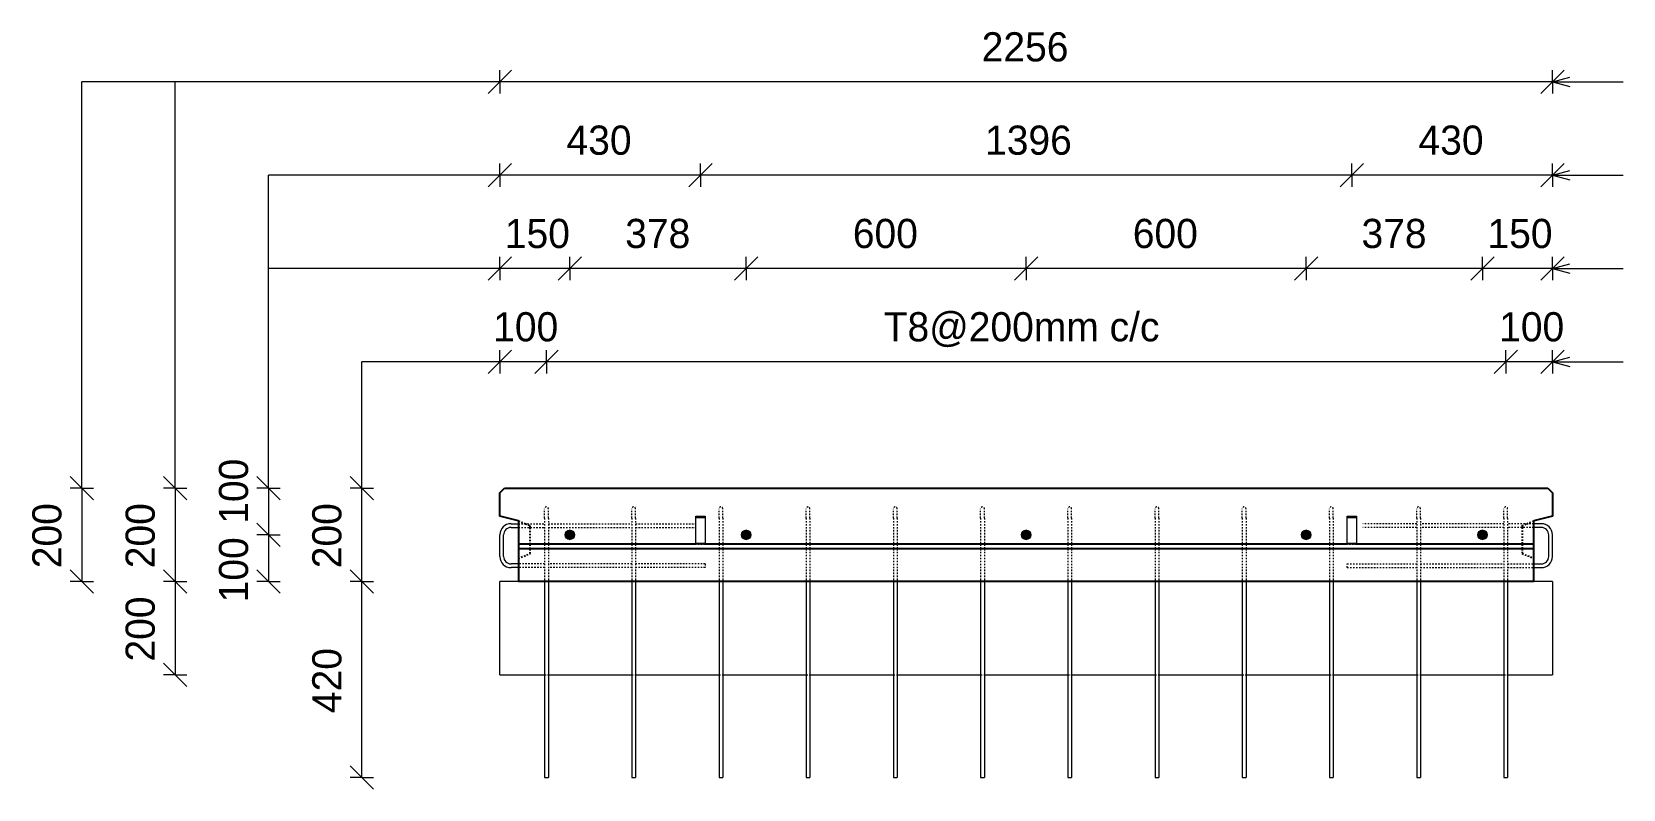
# Model space of a CAD drawing. Header units: millimetres. Extents: x 2687 to 17737, y 971 to 18539.
# Drawn here: x 6836 to 10246, y 12469 to 14092 of the extents above; entities that cross this region are included whole.
import ezdxf

# ---------------------------------------------------------------- set-up
doc = ezdxf.new("R2010")
doc.units = ezdxf.units.MM
doc.linetypes.add('Dash', pattern=[6.36, 3.18, -3.18])
for name, color, linetype, lineweight in [('A-ANNO-DIMS', 211, 'Continuous', 9), ('A-ANNO-DIMS-25', 211, 'Continuous', 9), ('A-DETL-MBND', 5, 'Continuous', 18), ('A-GENM', 13, 'Continuous', 18), ('A-WALL', 113, 'Continuous', 25), ('A-WALL-HDLN', 110, 'Dash', 25), ('G-ANNO-TEXT', 231, 'Continuous', 9), ('S-BEAM', 12, 'Continuous', 18), ('S-BEAM-HDLN', 1, 'Dash', 18), ('S-RBAR', 171, 'Continuous', 18)]:
    doc.layers.add(name, color=color, linetype=linetype, lineweight=lineweight)
doc.styles.add('Nirmala UI Semilight', font='NirmalaS.ttf', dxfattribs={"height": 62.5})
doc.dimstyles.new('Arrow_Filled_-_2_5_NI_UI', dxfattribs={"dimscale": 304.8, "dimtxt": 65.460247, "dimasz": 0.164042, "dimexe": 0.082021, "dimexo": 0.0625, "dimgap": 0.082021, "dimtad": 1, "dimdec": 4, "dimzin": 0, "dimdsep": 46, "dimtxsty": 'Nirmala UI Semilight', "dimblk1": 'OBLIQUE', "dimblk2": 'OBLIQUE', "dimsah": 1, "dimcen": 0.09, "dimazin": 0, "dimtfac": 1, "dimtdec": 4, "dimtix": 1, "dimtmove": 0, "dimatfit": 3, "dimfxl": 0.082021, "dimfxlon": 1, "dimtvp": 1, "dimtolj": 1, "dimtzin": 0, "dimarcsym": 2})
doc.dimstyles.new('Arrow_Filled_-_2_5_NI_UI_1', dxfattribs={"dimscale": 304.8, "dimtxt": 65.460247, "dimasz": 0.164042, "dimexe": 0.082021, "dimexo": 0.0625, "dimgap": 0.082021, "dimtad": 1, "dimdec": 4, "dimzin": 0, "dimdsep": 46, "dimtxsty": 'Nirmala UI Semilight', "dimblk1": 'OBLIQUE', "dimblk2": 'OBLIQUE', "dimsah": 1, "dimcen": 0.09, "dimazin": 0, "dimtfac": 1, "dimtdec": 4, "dimtix": 1, "dimtmove": 2, "dimatfit": 3, "dimfxl": 0.082021, "dimfxlon": 1, "dimtvp": 1, "dimtolj": 1, "dimtzin": 0, "dimarcsym": 2})

# ---------------------------------------------------------------- blocks, each defined once
blk = doc.blocks.new('RR spread anchor face based - RR-SA-10_0-300-1726847-Elevation Top Copy 1')
at = {"layer": 'A-GENM'}
for p, q in [((5050.6, 13051.3), (5050.6, 13053.8)), ((5050.6, 13053.8), (5070.6, 13053.8)), ((5050.6, 12996.3), (5050.6, 13051.3)), ((5050.6, 13051.3), (5070.6, 13051.3)), ((5070.6, 13053.8), (5070.6, 13051.3)), ((5070.6, 13051.3), (5070.6, 12996.3)), ((5050.6, 12993.8), (5050.6, 12996.3)), ((5050.6, 12996.3), (5070.6, 12996.3)), ((5070.6, 12996.3), (5070.6, 12993.8)), ((5070.6, 12993.8), (5050.6, 12993.8))]:
    blk.add_line(p, q, dxfattribs=at)
blk = doc.blocks.new('M_Rectangular Corbel - M_Rectangular Corbel-2189266-Elevation Top Copy 1')
at = {"layer": 'S-BEAM'}
for p, q in [((3234.6, 12713.8), (3234.6, 12913.8)), ((3274.6, 12913.8), (3234.6, 12913.8)), ((5490.6, 12913.8), (5450.6, 12913.8)), ((5490.6, 12913.8), (5490.6, 12713.8)), ((3234.6, 12713.8), (3330.6, 12713.8)), ((3338.6, 12713.8), (3517.5, 12713.8)), ((3525.5, 12713.8), (3704.4, 12713.8)), ((3712.4, 12713.8), (3891.3, 12713.8)), ((3899.3, 12713.8), (4078.2, 12713.8)), ((4086.2, 12713.8), (4265.1, 12713.8)), ((4273.1, 12713.8), (4452, 12713.8)), ((4460, 12713.8), (4638.9, 12713.8)), ((4646.9, 12713.8), (4825.8, 12713.8)), ((4833.8, 12713.8), (5012.7, 12713.8)), ((5020.7, 12713.8), (5199.7, 12713.8)), ((5207.7, 12713.8), (5386.6, 12713.8)), ((5394.6, 12713.8), (5490.6, 12713.8))]:
    blk.add_line(p, q, dxfattribs=at)
at = {"layer": 'S-BEAM-HDLN'}
for p, q in [((3330.6, 12713.8), (3338.5, 12713.8)), ((3517.5, 12713.8), (3525.4, 12713.8)), ((3704.4, 12713.8), (3712.3, 12713.8)), ((3891.3, 12713.8), (3899.2, 12713.8)), ((4078.3, 12713.8), (4086.2, 12713.8)), ((4265.2, 12713.8), (4273.1, 12713.8)), ((4452.1, 12713.8), (4460, 12713.8)), ((4639, 12713.8), (4646.9, 12713.8)), ((4825.9, 12713.8), (4833.8, 12713.8)), ((5012.8, 12713.8), (5020.7, 12713.8)), ((5199.7, 12713.8), (5207.6, 12713.8)), ((5386.6, 12713.8), (5394.5, 12713.8))]:
    blk.add_line(p, q, dxfattribs=at)
blk = doc.blocks.new('DIMBLOCK14-Elevation Top Copy 1')
at = {"layer": 'A-ANNO-DIMS-25'}
for p, q in [((9994.7, 13384.6), (10019.7, 13409.6)), ((9994.7, 13384.6), (9994.7, 13409.6)), ((10094.7, 13384.6), (10119.7, 13409.6)), ((10094.7, 13384.6), (10094.7, 13409.6)), ((9994.7, 13384.6), (9969.7, 13359.6)), ((10094.7, 13384.6), (9994.7, 13384.6)), ((9994.7, 13384.6), (9994.7, 13359.6)), ((10094.7, 13384.6), (10069.7, 13359.6)), ((10094.7, 13384.6), (10094.7, 13359.6))]:
    blk.add_line(p, q, dxfattribs=at)
at = {"layer": 'A-ANNO-DIMS-25', "color": 0, "insert": (9980.5, 13491.2), "char_height": 62.5, "width": 154.248, "attachment_point": 1, "line_spacing_factor": 1.142579, "style": 'Nirmala UI Semilight'}
blk.add_mtext('100', dxfattribs=at)
blk = doc.blocks.new('_Oblique')
at = {"color": 0, "linetype": 'ByBlock', "lineweight": -2}
blk.add_line((-0.5, -0.5), (0.5, 0.5), dxfattribs=at)
blk = doc.blocks.new('DIMBLOCK15-Elevation Top Copy 1')
at = {"layer": 'A-ANNO-DIMS-25'}
for p, q in [((7938.7, 13384.6), (7963.7, 13409.6)), ((7938.7, 13384.6), (7938.7, 13409.6)), ((9994.7, 13384.6), (10019.7, 13409.6)), ((9994.7, 13384.6), (9994.7, 13409.6)), ((7938.7, 13384.6), (7913.7, 13359.6)), ((9994.7, 13384.6), (7938.7, 13384.6)), ((7938.7, 13384.6), (7938.7, 13359.6)), ((9994.7, 13384.6), (9969.7, 13359.6)), ((9994.7, 13384.6), (9994.7, 13359.6))]:
    blk.add_line(p, q, dxfattribs=at)
at = {"layer": 'A-ANNO-DIMS-25', "color": 0, "insert": (8661.4, 13491.2), "char_height": 62.5, "width": 732.679, "attachment_point": 1, "line_spacing_factor": 1.142579, "style": 'Nirmala UI Semilight'}
blk.add_mtext('T8@200mm c/c', dxfattribs=at)
blk = doc.blocks.new('DIMBLOCK16-Elevation Top Copy 1')
at = {"layer": 'A-ANNO-DIMS-25'}
for p, q in [((7838.7, 13384.6), (7863.7, 13409.6)), ((7838.7, 13384.6), (7838.7, 13409.6)), ((7938.7, 13384.6), (7963.7, 13409.6)), ((7938.7, 13384.6), (7938.7, 13409.6)), ((7838.7, 13384.6), (7813.7, 13359.6)), ((7938.7, 13384.6), (7838.7, 13384.6)), ((7838.7, 13384.6), (7838.7, 13359.6)), ((7938.7, 13384.6), (7913.7, 13359.6)), ((7938.7, 13384.6), (7938.7, 13359.6))]:
    blk.add_line(p, q, dxfattribs=at)
at = {"layer": 'A-ANNO-DIMS-25', "color": 0, "insert": (7824.5, 13491.2), "char_height": 62.5, "width": 154.248, "attachment_point": 1, "line_spacing_factor": 1.142579, "style": 'Nirmala UI Semilight'}
blk.add_mtext('100', dxfattribs=at)
blk = doc.blocks.new('DIMBLOCK17-Elevation Top Copy 1')
at = {"layer": 'A-ANNO-DIMS-25'}
for p, q in [((9944.7, 13584.6), (9969.7, 13609.6)), ((9944.7, 13584.6), (9944.7, 13609.6)), ((10094.7, 13584.6), (10119.7, 13609.6)), ((10094.7, 13584.6), (10094.7, 13609.6)), ((9944.7, 13584.6), (9919.7, 13559.6)), ((10094.7, 13584.6), (9944.7, 13584.6)), ((9944.7, 13584.6), (9944.7, 13559.6)), ((10094.7, 13584.6), (10069.7, 13559.6)), ((10094.7, 13584.6), (10094.7, 13559.6))]:
    blk.add_line(p, q, dxfattribs=at)
at = {"layer": 'A-ANNO-DIMS-25', "color": 0, "insert": (9955.5, 13691.2), "char_height": 62.5, "width": 154.248, "attachment_point": 1, "line_spacing_factor": 1.142579, "style": 'Nirmala UI Semilight'}
blk.add_mtext('150', dxfattribs=at)
blk = doc.blocks.new('DIMBLOCK18-Elevation Top Copy 1')
at = {"layer": 'A-ANNO-DIMS-25'}
for p, q in [((9566.7, 13584.6), (9591.7, 13609.6)), ((9566.7, 13584.6), (9566.7, 13609.6)), ((9944.7, 13584.6), (9969.7, 13609.6)), ((9944.7, 13584.6), (9944.7, 13609.6)), ((9566.7, 13584.6), (9541.7, 13559.6)), ((9944.7, 13584.6), (9566.7, 13584.6)), ((9566.7, 13584.6), (9566.7, 13559.6)), ((9944.7, 13584.6), (9919.7, 13559.6)), ((9944.7, 13584.6), (9944.7, 13559.6))]:
    blk.add_line(p, q, dxfattribs=at)
at = {"layer": 'A-ANNO-DIMS-25', "color": 0, "insert": (9685.5, 13691.2), "char_height": 62.5, "width": 168.53, "attachment_point": 1, "line_spacing_factor": 1.142579, "style": 'Nirmala UI Semilight'}
blk.add_mtext('378', dxfattribs=at)
blk = doc.blocks.new('DIMBLOCK19-Elevation Top Copy 1')
at = {"layer": 'A-ANNO-DIMS-25'}
for p, q in [((8966.7, 13584.6), (8991.7, 13609.6)), ((8966.7, 13584.6), (8966.7, 13609.6)), ((9566.7, 13584.6), (9591.7, 13609.6)), ((9566.7, 13584.6), (9566.7, 13609.6)), ((8966.7, 13584.6), (8941.7, 13559.6)), ((9566.7, 13584.6), (8966.7, 13584.6)), ((8966.7, 13584.6), (8966.7, 13559.6)), ((9566.7, 13584.6), (9541.7, 13559.6)), ((9566.7, 13584.6), (9566.7, 13559.6))]:
    blk.add_line(p, q, dxfattribs=at)
at = {"layer": 'A-ANNO-DIMS-25', "color": 0, "insert": (9195.3, 13691.2), "char_height": 62.5, "width": 171.387, "attachment_point": 1, "line_spacing_factor": 1.142579, "style": 'Nirmala UI Semilight'}
blk.add_mtext('600', dxfattribs=at)
blk = doc.blocks.new('DIMBLOCK20-Elevation Top Copy 1')
at = {"layer": 'A-ANNO-DIMS-25'}
for p, q in [((8366.7, 13584.6), (8391.7, 13609.6)), ((8366.7, 13584.6), (8366.7, 13609.6)), ((8966.7, 13584.6), (8991.7, 13609.6)), ((8966.7, 13584.6), (8966.7, 13609.6)), ((8366.7, 13584.6), (8341.7, 13559.6)), ((8966.7, 13584.6), (8366.7, 13584.6)), ((8366.7, 13584.6), (8366.7, 13559.6)), ((8966.7, 13584.6), (8941.7, 13559.6)), ((8966.7, 13584.6), (8966.7, 13559.6))]:
    blk.add_line(p, q, dxfattribs=at)
at = {"layer": 'A-ANNO-DIMS-25', "color": 0, "insert": (8595.3, 13691.2), "char_height": 62.5, "width": 171.387, "attachment_point": 1, "line_spacing_factor": 1.142579, "style": 'Nirmala UI Semilight'}
blk.add_mtext('600', dxfattribs=at)
blk = doc.blocks.new('DIMBLOCK21-Elevation Top Copy 1')
at = {"layer": 'A-ANNO-DIMS-25'}
for p, q in [((7988.7, 13584.6), (8013.7, 13609.6)), ((7988.7, 13584.6), (7988.7, 13609.6)), ((8366.7, 13584.6), (8391.7, 13609.6)), ((8366.7, 13584.6), (8366.7, 13609.6)), ((7988.7, 13584.6), (7963.7, 13559.6)), ((8366.7, 13584.6), (7988.7, 13584.6)), ((7988.7, 13584.6), (7988.7, 13559.6)), ((8366.7, 13584.6), (8341.7, 13559.6)), ((8366.7, 13584.6), (8366.7, 13559.6))]:
    blk.add_line(p, q, dxfattribs=at)
at = {"layer": 'A-ANNO-DIMS-25', "color": 0, "insert": (8107.5, 13691.2), "char_height": 62.5, "width": 168.53, "attachment_point": 1, "line_spacing_factor": 1.142579, "style": 'Nirmala UI Semilight'}
blk.add_mtext('378', dxfattribs=at)
blk = doc.blocks.new('DIMBLOCK22-Elevation Top Copy 1')
at = {"layer": 'A-ANNO-DIMS-25'}
for p, q in [((7838.7, 13584.6), (7863.7, 13609.6)), ((7838.7, 13584.6), (7838.7, 13609.6)), ((7988.7, 13584.6), (8013.7, 13609.6)), ((7988.7, 13584.6), (7988.7, 13609.6)), ((7838.7, 13584.6), (7813.7, 13559.6)), ((7988.7, 13584.6), (7838.7, 13584.6)), ((7838.7, 13584.6), (7838.7, 13559.6)), ((7988.7, 13584.6), (7963.7, 13559.6)), ((7988.7, 13584.6), (7988.7, 13559.6))]:
    blk.add_line(p, q, dxfattribs=at)
at = {"layer": 'A-ANNO-DIMS-25', "color": 0, "insert": (7849.5, 13691.2), "char_height": 62.5, "width": 154.248, "attachment_point": 1, "line_spacing_factor": 1.142579, "style": 'Nirmala UI Semilight'}
blk.add_mtext('150', dxfattribs=at)
blk = doc.blocks.new('DIMBLOCK23-Elevation Top Copy 1')
at = {"layer": 'A-ANNO-DIMS-25'}
for p, q in [((9664.7, 13784.6), (9639.7, 13759.6)), ((9664.7, 13784.6), (9689.7, 13809.6)), ((9664.7, 13784.6), (9664.7, 13809.6)), ((10094.7, 13784.6), (9664.7, 13784.6)), ((9664.7, 13784.6), (9664.7, 13759.6)), ((10094.7, 13784.6), (10069.7, 13759.6)), ((10094.7, 13784.6), (10119.7, 13809.6)), ((10094.7, 13784.6), (10094.7, 13809.6)), ((10094.7, 13784.6), (10094.7, 13759.6))]:
    blk.add_line(p, q, dxfattribs=at)
at = {"layer": 'A-ANNO-DIMS-25', "color": 0, "insert": (9807.7, 13891.2), "char_height": 62.5, "width": 172.815, "attachment_point": 1, "line_spacing_factor": 1.142579, "style": 'Nirmala UI Semilight'}
blk.add_mtext('430', dxfattribs=at)
blk = doc.blocks.new('DIMBLOCK24-Elevation Top Copy 1')
at = {"layer": 'A-ANNO-DIMS-25'}
for p, q in [((8268.7, 13784.6), (8243.7, 13759.6)), ((8268.7, 13784.6), (8293.7, 13809.6)), ((8268.7, 13784.6), (8268.7, 13809.6)), ((9664.7, 13784.6), (8268.7, 13784.6)), ((8268.7, 13784.6), (8268.7, 13759.6)), ((9664.7, 13784.6), (9639.7, 13759.6)), ((9664.7, 13784.6), (9689.7, 13809.6)), ((9664.7, 13784.6), (9664.7, 13809.6)), ((9664.7, 13784.6), (9664.7, 13759.6))]:
    blk.add_line(p, q, dxfattribs=at)
at = {"layer": 'A-ANNO-DIMS-25', "color": 0, "insert": (8878.7, 13891.2), "char_height": 62.5, "width": 211.377, "attachment_point": 1, "line_spacing_factor": 1.142579, "style": 'Nirmala UI Semilight'}
blk.add_mtext('1396', dxfattribs=at)
blk = doc.blocks.new('DIMBLOCK25-Elevation Top Copy 1')
at = {"layer": 'A-ANNO-DIMS-25'}
for p, q in [((7838.7, 13784.6), (7813.7, 13759.6)), ((7838.7, 13784.6), (7863.7, 13809.6)), ((7838.7, 13784.6), (7838.7, 13809.6)), ((8268.7, 13784.6), (7838.7, 13784.6)), ((7838.7, 13784.6), (7838.7, 13759.6)), ((8268.7, 13784.6), (8243.7, 13759.6)), ((8268.7, 13784.6), (8293.7, 13809.6)), ((8268.7, 13784.6), (8268.7, 13809.6)), ((8268.7, 13784.6), (8268.7, 13759.6))]:
    blk.add_line(p, q, dxfattribs=at)
at = {"layer": 'A-ANNO-DIMS-25', "color": 0, "insert": (7981.7, 13891.2), "char_height": 62.5, "width": 172.815, "attachment_point": 1, "line_spacing_factor": 1.142579, "style": 'Nirmala UI Semilight'}
blk.add_mtext('430', dxfattribs=at)
blk = doc.blocks.new('DIMBLOCK26-Elevation Top Copy 1')
at = {"layer": 'A-ANNO-DIMS-25'}
for p, q in [((7838.7, 13984.6), (7813.7, 13959.6)), ((7838.7, 13984.6), (7863.7, 14009.6)), ((7838.7, 13984.6), (7838.7, 14009.6)), ((10094.7, 13984.6), (7838.7, 13984.6)), ((7838.7, 13984.6), (7838.7, 13959.6)), ((10094.7, 13984.6), (10069.7, 13959.6)), ((10094.7, 13984.6), (10119.7, 14009.6)), ((10094.7, 13984.6), (10094.7, 14009.6)), ((10094.7, 13984.6), (10094.7, 13959.6))]:
    blk.add_line(p, q, dxfattribs=at)
at = {"layer": 'A-ANNO-DIMS-25', "color": 0, "insert": (8871.5, 14091.2), "char_height": 62.5, "width": 228.516, "attachment_point": 1, "line_spacing_factor": 1.142579, "style": 'Nirmala UI Semilight'}
blk.add_mtext('2256', dxfattribs=at)
blk = doc.blocks.new('DIMBLOCK27-Elevation Top Copy 1')
at = {"layer": 'A-ANNO-DIMS-25'}
for p, q in [((7543.2, 12913.8), (7518.2, 12938.8)), ((7543.2, 12913.8), (7518.2, 12913.8)), ((7543.2, 12493.8), (7543.2, 12913.8)), ((7543.2, 12913.8), (7568.2, 12888.8)), ((7543.2, 12913.8), (7568.2, 12913.8)), ((7543.2, 12493.8), (7518.2, 12518.8)), ((7543.2, 12493.8), (7518.2, 12493.8)), ((7543.2, 12493.8), (7568.2, 12468.8)), ((7543.2, 12493.8), (7568.2, 12493.8))]:
    blk.add_line(p, q, dxfattribs=at)
at = {"layer": 'A-ANNO-DIMS-25', "color": 0, "insert": (7436.7, 12631.8), "char_height": 62.5, "width": 172.815, "attachment_point": 1, "rotation": 90, "line_spacing_factor": 1.142579, "style": 'Nirmala UI Semilight'}
blk.add_mtext('420', dxfattribs=at)
blk = doc.blocks.new('DIMBLOCK28-Elevation Top Copy 1')
at = {"layer": 'A-ANNO-DIMS-25'}
for p, q in [((7543.2, 13113.8), (7518.2, 13138.8)), ((7543.2, 13113.8), (7518.2, 13113.8)), ((7543.2, 12913.8), (7543.2, 13113.8)), ((7543.2, 13113.8), (7568.2, 13088.8)), ((7543.2, 13113.8), (7568.2, 13113.8)), ((7543.2, 12913.8), (7518.2, 12938.8)), ((7543.2, 12913.8), (7518.2, 12913.8)), ((7543.2, 12913.8), (7568.2, 12888.8)), ((7543.2, 12913.8), (7568.2, 12913.8))]:
    blk.add_line(p, q, dxfattribs=at)
at = {"layer": 'A-ANNO-DIMS-25', "color": 0, "insert": (7436.7, 12942.4), "char_height": 62.5, "width": 171.387, "attachment_point": 1, "rotation": 90, "line_spacing_factor": 1.142579, "style": 'Nirmala UI Semilight'}
blk.add_mtext('200', dxfattribs=at)
blk = doc.blocks.new('DIMBLOCK29-Elevation Top Copy 1')
at = {"layer": 'A-ANNO-DIMS-25'}
for p, q in [((7343.2, 13113.8), (7318.2, 13138.8)), ((7343.2, 13113.8), (7318.2, 13113.8)), ((7343.2, 13113.8), (7343.2, 13013.8)), ((7343.2, 13113.8), (7368.2, 13088.8)), ((7343.2, 13113.8), (7368.2, 13113.8)), ((7343.2, 13013.8), (7318.2, 13038.8)), ((7343.2, 13013.8), (7318.2, 13013.8)), ((7343.2, 13013.8), (7368.2, 12988.8)), ((7343.2, 13013.8), (7368.2, 13013.8))]:
    blk.add_line(p, q, dxfattribs=at)
at = {"layer": 'A-ANNO-DIMS-25', "color": 0, "insert": (7236.7, 13037.7), "char_height": 62.5, "width": 154.248, "attachment_point": 1, "rotation": 90, "line_spacing_factor": 1.142579, "style": 'Nirmala UI Semilight'}
blk.add_mtext('100', dxfattribs=at)
blk = doc.blocks.new('DIMBLOCK30-Elevation Top Copy 1')
at = {"layer": 'A-ANNO-DIMS-25'}
for p, q in [((7343.2, 13013.8), (7318.2, 13038.8)), ((7343.2, 13013.8), (7318.2, 13013.8)), ((7343.2, 13013.8), (7343.2, 12913.8)), ((7343.2, 13013.8), (7368.2, 12988.8)), ((7343.2, 13013.8), (7368.2, 13013.8)), ((7343.2, 12913.8), (7318.2, 12938.8)), ((7343.2, 12913.8), (7318.2, 12913.8)), ((7343.2, 12913.8), (7368.2, 12888.8)), ((7343.2, 12913.8), (7368.2, 12913.8))]:
    blk.add_line(p, q, dxfattribs=at)
at = {"layer": 'A-ANNO-DIMS-25', "color": 0, "insert": (7236.7, 12869.3), "char_height": 62.5, "width": 154.248, "attachment_point": 1, "rotation": 90, "line_spacing_factor": 1.142579, "style": 'Nirmala UI Semilight'}
blk.add_mtext('100', dxfattribs=at)
blk = doc.blocks.new('DIMBLOCK31-Elevation Top Copy 1')
at = {"layer": 'A-ANNO-DIMS-25'}
for p, q in [((7143.2, 13113.8), (7118.2, 13138.8)), ((7143.2, 13113.8), (7118.2, 13113.8)), ((7143.2, 13113.8), (7143.2, 12913.8)), ((7143.2, 13113.8), (7168.2, 13088.8)), ((7143.2, 13113.8), (7168.2, 13113.8)), ((7143.2, 12913.8), (7118.2, 12938.8)), ((7143.2, 12913.8), (7118.2, 12913.8)), ((7143.2, 12913.8), (7168.2, 12888.8)), ((7143.2, 12913.8), (7168.2, 12913.8))]:
    blk.add_line(p, q, dxfattribs=at)
at = {"layer": 'A-ANNO-DIMS-25', "color": 0, "insert": (7036.7, 12942.4), "char_height": 62.5, "width": 171.387, "attachment_point": 1, "rotation": 90, "line_spacing_factor": 1.142579, "style": 'Nirmala UI Semilight'}
blk.add_mtext('200', dxfattribs=at)
blk = doc.blocks.new('DIMBLOCK32-Elevation Top Copy 1')
at = {"layer": 'A-ANNO-DIMS-25'}
for p, q in [((7143.2, 12913.8), (7118.2, 12938.8)), ((7143.2, 12913.8), (7118.2, 12913.8)), ((7143.2, 12913.8), (7143.2, 12713.8)), ((7143.2, 12913.8), (7168.2, 12888.8)), ((7143.2, 12913.8), (7168.2, 12913.8)), ((7143.2, 12713.8), (7118.2, 12738.8)), ((7143.2, 12713.8), (7118.2, 12713.8)), ((7143.2, 12713.8), (7168.2, 12688.8)), ((7143.2, 12713.8), (7168.2, 12713.8))]:
    blk.add_line(p, q, dxfattribs=at)
at = {"layer": 'A-ANNO-DIMS-25', "color": 0, "insert": (7036.7, 12742.4), "char_height": 62.5, "width": 171.387, "attachment_point": 1, "rotation": 90, "line_spacing_factor": 1.142579, "style": 'Nirmala UI Semilight'}
blk.add_mtext('200', dxfattribs=at)
blk = doc.blocks.new('DIMBLOCK33-Elevation Top Copy 1')
at = {"layer": 'A-ANNO-DIMS-25'}
for p, q in [((6943.2, 13113.8), (6918.2, 13138.8)), ((6943.2, 13113.8), (6918.2, 13113.8)), ((6943.2, 13113.8), (6943.2, 12913.8)), ((6943.2, 13113.8), (6968.2, 13088.8)), ((6943.2, 13113.8), (6968.2, 13113.8)), ((6943.2, 12913.8), (6918.2, 12938.8)), ((6943.2, 12913.8), (6918.2, 12913.8)), ((6943.2, 12913.8), (6968.2, 12888.8)), ((6943.2, 12913.8), (6968.2, 12913.8))]:
    blk.add_line(p, q, dxfattribs=at)
at = {"layer": 'A-ANNO-DIMS-25', "color": 0, "insert": (6836.7, 12942.4), "char_height": 62.5, "width": 171.387, "attachment_point": 1, "rotation": 90, "line_spacing_factor": 1.142579, "style": 'Nirmala UI Semilight'}
blk.add_mtext('200', dxfattribs=at)

msp = doc.modelspace()

# ---------------------------------------------------------------- hatches: boundary and pattern name
at = {"layer": 'S-RBAR'}
h = msp.add_hatch(color=256, dxfattribs=at)
edge = h.paths.add_edge_path()
edge.add_arc((7988.7292, 13013.80383), 10, 0, 360)
for points in [[(7988.7292, 13003.80383), (7995.80026, 13006.73276), (7998.7292, 13013.80383), (7995.80026, 13020.8749), (7988.7292, 13023.80383), (7981.65813, 13020.8749), (7978.7292, 13013.80383), (7981.65813, 13006.73276)], [(8366.7292, 13003.80383), (8373.80026, 13006.73276), (8376.7292, 13013.80383), (8373.80026, 13020.8749), (8366.7292, 13023.80383), (8359.65813, 13020.8749), (8356.7292, 13013.80383), (8359.65813, 13006.73276)], [(8966.7292, 13003.80383), (8973.80026, 13006.73276), (8976.7292, 13013.80383), (8973.80026, 13020.8749), (8966.7292, 13023.80383), (8959.65813, 13020.8749), (8956.7292, 13013.80383), (8959.65813, 13006.73276)], [(9566.7292, 13003.80383), (9573.80026, 13006.73276), (9576.7292, 13013.80383), (9573.80026, 13020.8749), (9566.7292, 13023.80383), (9559.65813, 13020.8749), (9556.7292, 13013.80383), (9559.65813, 13006.73276)], [(9944.7292, 13003.80383), (9951.80026, 13006.73276), (9954.7292, 13013.80383), (9951.80026, 13020.8749), (9944.7292, 13023.80383), (9937.65813, 13020.8749), (9934.7292, 13013.80383), (9937.65813, 13006.73276)]]:
    msp.add_hatch(color=256, dxfattribs=at).paths.add_polyline_path(points)
h = msp.add_hatch(color=256, dxfattribs=at)
edge = h.paths.add_edge_path()
edge.add_arc((8366.7292, 13013.80383), 10, 0, 360)
h = msp.add_hatch(color=256, dxfattribs=at)
edge = h.paths.add_edge_path()
edge.add_arc((8966.7292, 13013.80383), 10, 0, 360)
h = msp.add_hatch(color=256, dxfattribs=at)
edge = h.paths.add_edge_path()
edge.add_arc((9566.7292, 13013.80383), 10, 0, 360)
h = msp.add_hatch(color=256, dxfattribs=at)
edge = h.paths.add_edge_path()
edge.add_arc((9944.7292, 13013.80383), 10, 0, 360)

# ---------------------------------------------------------------- linework, layer by layer
at = {"layer": 'A-DETL-MBND'}
for p, q in [((6943.19666, 13113.80383), (6943.19666, 13984.63848)), ((7838.7292, 13984.63848), (6943.19666, 13984.63848)), ((7143.19666, 13113.80383), (7143.19666, 13984.63848)), ((7343.19666, 13113.80383), (7343.19666, 13784.63848)), ((7838.7292, 13784.63848), (7343.19666, 13784.63848)), ((7838.7292, 13584.63848), (7343.19666, 13584.63848)), ((7543.19666, 13113.80383), (7543.19666, 13384.63848)), ((7838.7292, 13384.63848), (7543.19666, 13384.63848)), ((7934.7292, 12493.80383), (7935.5292, 12493.80383))]:
    msp.add_line(p, q, dxfattribs=at)
at = {"layer": 'A-WALL'}
for p, q in [((7838.7292, 13103.80125), (7848.73178, 13113.80383)), ((7838.7292, 13053.80434), (7838.7292, 13103.80125)), ((7848.73178, 13113.80383), (10084.72661, 13113.80383)), ((10084.78589, 13113.80383), (10094.7292, 13103.86052)), ((10094.7292, 13103.86052), (10094.7292, 13053.80383)), ((7878.73124, 13043.80383), (7838.7292, 13053.80434)), ((7878.73124, 13043.80383), (7878.73124, 12913.80383)), ((10094.7292, 13053.80383), (10054.7292, 13043.80383)), ((10054.7292, 12913.80383), (10054.7292, 13043.80383)), ((8258.7292, 12993.9235), (7878.73124, 12993.9235)), ((10054.7292, 12983.9235), (7878.73124, 12983.9235)), ((9654.7292, 12993.9235), (8278.7292, 12993.9235)), ((10054.7292, 12993.9235), (9674.7292, 12993.9235)), ((10054.7292, 12913.80383), (7878.73124, 12913.80383))]:
    msp.add_line(p, q, dxfattribs=at)
at = {"layer": 'A-WALL-HDLN'}
for p, q in [((7878.78085, 13043.78317), (7893.60517, 13037.85344)), ((7893.85322, 13037.75422), (7903.7292, 13033.80383)), ((7903.7292, 13029.85344), (7903.7292, 13033.80383)), ((7903.7292, 12993.97311), (7903.7292, 13029.75422)), ((10029.7292, 13033.80383), (10039.60517, 13037.75422)), ((10029.7292, 13033.80383), (10029.7292, 13029.85344)), ((10029.7292, 13029.75422), (10029.7292, 12993.97311)), ((10039.85322, 13037.85344), (10054.67959, 13043.78399)), ((7878.78085, 12963.82449), (7903.7292, 12973.80383)), ((7903.7292, 12983.97311), (7903.7292, 12993.87389)), ((7903.7292, 12973.80383), (7903.7292, 12983.87389)), ((8278.67959, 12993.9235), (8258.77881, 12993.9235)), ((9674.67959, 12993.9235), (9654.77881, 12993.9235)), ((10029.7292, 12993.87389), (10029.7292, 12983.97311)), ((10029.7292, 12983.87389), (10029.7292, 12973.80383)), ((10029.7292, 12973.80383), (10054.67959, 12963.82367))]:
    msp.add_line(p, q, dxfattribs=at)
at = {"layer": 'G-ANNO-TEXT', "color": 10}
for p, q in [((10094.73934, 13984.64744), (10132.23934, 13994.69553)), ((10094.73934, 13984.64744), (10132.23934, 13974.59934)), ((10094.73934, 13984.64744), (10246.31161, 13984.64744)), ((10094.73934, 13784.64744), (10132.23934, 13794.69553)), ((10094.73934, 13784.64744), (10132.23934, 13774.59934)), ((10094.73934, 13784.64744), (10246.31161, 13784.64744)), ((10094.73934, 13584.64744), (10132.23934, 13594.69553)), ((10094.73934, 13584.64744), (10132.23934, 13574.59934)), ((10094.73934, 13584.64744), (10246.31161, 13584.64744)), ((10094.73934, 13384.64744), (10132.23934, 13394.69553)), ((10094.73934, 13384.64744), (10132.23934, 13374.59934)), ((10094.73934, 13384.64744), (10246.31161, 13384.64744))]:
    msp.add_line(p, q, dxfattribs=at)
at = {"layer": 'S-RBAR', "linetype": 'Dash'}
for p, q in [((7934.7292, 13049.80383), (7934.7292, 13069.80383)), ((7942.7292, 13049.80383), (7942.7292, 13069.80383)), ((8121.63829, 13049.80383), (8121.63829, 13069.80383)), ((8129.63829, 13049.80383), (8129.63829, 13069.80383)), ((8308.54738, 13049.80383), (8308.54738, 13069.80383)), ((8316.54738, 13049.80383), (8316.54738, 13069.80383)), ((8495.45647, 13049.80383), (8495.45647, 13069.80383)), ((8503.45647, 13049.80383), (8503.45647, 13069.80383)), ((8682.36556, 13049.80383), (8682.36556, 13069.80383)), ((8690.36556, 13049.80383), (8690.36556, 13069.80383)), ((8869.27465, 13049.80383), (8869.27465, 13069.80383)), ((8877.27465, 13049.80383), (8877.27465, 13069.80383)), ((9056.18374, 13049.80383), (9056.18374, 13069.80383)), ((9064.18374, 13049.80383), (9064.18374, 13069.80383)), ((9243.09283, 13049.80383), (9243.09283, 13069.80383)), ((9251.09283, 13049.80383), (9251.09283, 13069.80383)), ((9430.00192, 13049.80383), (9430.00192, 13069.80383)), ((9438.00192, 13049.80383), (9438.00192, 13069.80383)), ((9616.91101, 13049.80383), (9616.91101, 13069.80383)), ((9624.91101, 13049.80383), (9624.91101, 13069.80383)), ((9803.82011, 13049.80383), (9803.82011, 13069.80383)), ((9811.82011, 13049.80383), (9811.82011, 13069.80383)), ((9990.7292, 13049.80383), (9990.7292, 13069.80383)), ((9998.7292, 13049.80383), (9998.7292, 13069.80383)), ((7878.78085, 13037.80383), (7934.7292, 13037.80383)), ((7878.78085, 13029.80383), (7934.7292, 13029.80383)), ((7934.7292, 13049.80383), (7934.7292, 12993.97311)), ((7942.7292, 13049.80383), (7942.7292, 12993.97311)), ((7942.7292, 13037.80383), (8121.63829, 13037.80383)), ((7942.7292, 13029.80383), (8121.63829, 13029.80383)), ((8121.63829, 13049.80383), (8121.63829, 12993.97311)), ((8129.63829, 13049.80383), (8129.63829, 12993.97311)), ((8129.63829, 13037.80383), (8258.7292, 13037.80383)), ((8129.63829, 13029.80383), (8258.7292, 13029.80383)), ((8308.54738, 13049.80383), (8308.54738, 12993.97311)), ((8316.54738, 13049.80383), (8316.54738, 12993.97311)), ((8495.45647, 13049.80383), (8495.45647, 12993.97311)), ((8503.45647, 13049.80383), (8503.45647, 12993.97311)), ((8682.36556, 13049.80383), (8682.36556, 12993.97311)), ((8690.36556, 13049.80383), (8690.36556, 12993.97311)), ((8869.27465, 13049.80383), (8869.27465, 12993.97311)), ((8877.27465, 13049.80383), (8877.27465, 12993.97311)), ((9056.18374, 13049.80383), (9056.18374, 12993.97311)), ((9064.18374, 13049.80383), (9064.18374, 12993.97311)), ((9243.09283, 13049.80383), (9243.09283, 12993.97311)), ((9251.09283, 13049.80383), (9251.09283, 12993.97311)), ((9430.00192, 13049.80383), (9430.00192, 12993.97311)), ((9438.00192, 13049.80383), (9438.00192, 12993.97311)), ((9616.91101, 13049.80383), (9616.91101, 12993.97311)), ((9624.91101, 13049.80383), (9624.91101, 12993.97311)), ((9803.82011, 13037.80383), (9688.56604, 13037.80383)), ((9803.82011, 13029.80383), (9688.56604, 13029.80383)), ((9803.82011, 13049.80383), (9803.82011, 12993.97311)), ((9811.82011, 13049.80383), (9811.82011, 12993.97311)), ((9990.7292, 13037.80383), (9811.82011, 13037.80383)), ((9990.7292, 13029.80383), (9811.82011, 13029.80383)), ((9990.7292, 13049.80383), (9990.7292, 12993.97311)), ((9998.7292, 13049.80383), (9998.7292, 12993.97311)), ((10054.67959, 13037.80383), (9998.7292, 13037.80383)), ((10054.67959, 13029.80383), (9998.7292, 13029.80383)), ((7934.7292, 12993.87389), (7934.7292, 12983.97311)), ((7934.7292, 12983.87389), (7934.7292, 12913.85344)), ((7942.7292, 12993.87389), (7942.7292, 12983.97311)), ((7942.7292, 12983.87389), (7942.7292, 12913.85344)), ((8121.63829, 12993.87389), (8121.63829, 12983.97311)), ((8121.63829, 12983.87389), (8121.63829, 12913.85344)), ((8129.63829, 12993.87389), (8129.63829, 12983.97311)), ((8129.63829, 12983.87389), (8129.63829, 12913.85344)), ((8308.54738, 12993.87389), (8308.54738, 12983.97311)), ((8308.54738, 12983.87389), (8308.54738, 12913.85344)), ((8316.54738, 12993.87389), (8316.54738, 12983.97311)), ((8316.54738, 12983.87389), (8316.54738, 12913.85344)), ((8495.45647, 12993.87389), (8495.45647, 12983.97311)), ((8495.45647, 12983.87389), (8495.45647, 12913.85344)), ((8503.45647, 12993.87389), (8503.45647, 12983.97311)), ((8503.45647, 12983.87389), (8503.45647, 12913.85344)), ((8682.36556, 12993.87389), (8682.36556, 12983.97311)), ((8682.36556, 12983.87389), (8682.36556, 12913.85344)), ((8690.36556, 12993.87389), (8690.36556, 12983.97311)), ((8690.36556, 12983.87389), (8690.36556, 12913.85344)), ((8869.27465, 12993.87389), (8869.27465, 12983.97311)), ((8869.27465, 12983.87389), (8869.27465, 12913.85344)), ((8877.27465, 12993.87389), (8877.27465, 12983.97311)), ((8877.27465, 12983.87389), (8877.27465, 12913.85344)), ((9056.18374, 12993.87389), (9056.18374, 12983.97311)), ((9056.18374, 12983.87389), (9056.18374, 12913.85344)), ((9064.18374, 12993.87389), (9064.18374, 12983.97311)), ((9064.18374, 12983.87389), (9064.18374, 12913.85344)), ((9243.09283, 12993.87389), (9243.09283, 12983.97311)), ((9243.09283, 12983.87389), (9243.09283, 12913.85344)), ((9251.09283, 12993.87389), (9251.09283, 12983.97311)), ((9251.09283, 12983.87389), (9251.09283, 12913.85344)), ((9430.00192, 12993.87389), (9430.00192, 12983.97311)), ((9430.00192, 12983.87389), (9430.00192, 12913.85344)), ((9438.00192, 12993.87389), (9438.00192, 12983.97311)), ((9438.00192, 12983.87389), (9438.00192, 12913.85344)), ((9616.91101, 12993.87389), (9616.91101, 12983.97311)), ((9616.91101, 12983.87389), (9616.91101, 12913.85344)), ((9624.91101, 12993.87389), (9624.91101, 12983.97311)), ((9624.91101, 12983.87389), (9624.91101, 12913.85344)), ((9803.82011, 12993.87389), (9803.82011, 12983.97311)), ((9803.82011, 12983.87389), (9803.82011, 12913.85344)), ((9811.82011, 12993.87389), (9811.82011, 12983.97311)), ((9811.82011, 12983.87389), (9811.82011, 12913.85344)), ((9990.7292, 12993.87389), (9990.7292, 12983.97311)), ((9990.7292, 12983.87389), (9990.7292, 12913.85344)), ((9998.7292, 12993.87389), (9998.7292, 12983.97311)), ((9998.7292, 12983.87389), (9998.7292, 12913.85344)), ((7934.7292, 12951.67529), (7878.78085, 12951.67529)), ((7934.7292, 12943.67529), (7878.78085, 12943.67529)), ((8121.63829, 12951.67529), (7942.7292, 12951.67529)), ((8121.63829, 12943.67529), (7942.7292, 12943.67529)), ((8278.73124, 12951.67529), (8129.63829, 12951.67529)), ((8278.73124, 12943.67529), (8129.63829, 12943.67529)), ((8278.73124, 12951.67529), (8278.73124, 12943.67529)), ((9654.7292, 12951.67529), (9803.82011, 12951.67529)), ((9654.7292, 12943.67529), (9654.7292, 12951.67529)), ((9654.7292, 12943.67529), (9803.82011, 12943.67529)), ((9811.82011, 12951.67529), (9990.7292, 12951.67529)), ((9811.82011, 12943.67529), (9990.7292, 12943.67529)), ((9998.7292, 12951.67529), (10054.67959, 12951.67529)), ((9998.7292, 12943.67529), (10054.67959, 12943.67529))]:
    msp.add_line(p, q, dxfattribs=at)
at = {"layer": 'S-RBAR'}
for p, q in [((7862.7292, 13037.80383), (7878.73124, 13037.80383)), ((7862.7292, 13029.80383), (7878.73124, 13029.80383)), ((10070.7292, 13037.80383), (10054.7292, 13037.80383)), ((10070.7292, 13029.80383), (10054.7292, 13029.80383)), ((7838.7292, 12967.67529), (7838.7292, 13013.80383)), ((7846.7292, 12967.67529), (7846.7292, 13013.80383)), ((7981.65813, 13020.8749), (7978.7292, 13013.80383)), ((7978.7292, 13013.80383), (7981.65813, 13006.73276)), ((7988.7292, 13023.80383), (7981.65813, 13020.8749)), ((7981.65813, 13006.73276), (7988.7292, 13003.80383)), ((7995.80026, 13020.8749), (7988.7292, 13023.80383)), ((7988.7292, 13003.80383), (7995.80026, 13006.73276)), ((7998.7292, 13013.80383), (7995.80026, 13020.8749)), ((7995.80026, 13006.73276), (7998.7292, 13013.80383)), ((8359.65813, 13020.8749), (8356.7292, 13013.80383)), ((8356.7292, 13013.80383), (8359.65813, 13006.73276)), ((8366.7292, 13023.80383), (8359.65813, 13020.8749)), ((8359.65813, 13006.73276), (8366.7292, 13003.80383)), ((8373.80026, 13020.8749), (8366.7292, 13023.80383)), ((8366.7292, 13003.80383), (8373.80026, 13006.73276)), ((8376.7292, 13013.80383), (8373.80026, 13020.8749)), ((8373.80026, 13006.73276), (8376.7292, 13013.80383)), ((8959.65813, 13020.8749), (8956.7292, 13013.80383)), ((8956.7292, 13013.80383), (8959.65813, 13006.73276)), ((8966.7292, 13023.80383), (8959.65813, 13020.8749)), ((8959.65813, 13006.73276), (8966.7292, 13003.80383)), ((8973.80026, 13020.8749), (8966.7292, 13023.80383)), ((8966.7292, 13003.80383), (8973.80026, 13006.73276)), ((8976.7292, 13013.80383), (8973.80026, 13020.8749)), ((8973.80026, 13006.73276), (8976.7292, 13013.80383)), ((9559.65813, 13020.8749), (9556.7292, 13013.80383)), ((9556.7292, 13013.80383), (9559.65813, 13006.73276)), ((9566.7292, 13023.80383), (9559.65813, 13020.8749)), ((9559.65813, 13006.73276), (9566.7292, 13003.80383)), ((9573.80026, 13020.8749), (9566.7292, 13023.80383)), ((9566.7292, 13003.80383), (9573.80026, 13006.73276)), ((9576.7292, 13013.80383), (9573.80026, 13020.8749)), ((9573.80026, 13006.73276), (9576.7292, 13013.80383)), ((9937.65813, 13020.8749), (9934.7292, 13013.80383)), ((9934.7292, 13013.80383), (9937.65813, 13006.73276)), ((9944.7292, 13023.80383), (9937.65813, 13020.8749)), ((9937.65813, 13006.73276), (9944.7292, 13003.80383)), ((9951.80026, 13020.8749), (9944.7292, 13023.80383)), ((9944.7292, 13003.80383), (9951.80026, 13006.73276)), ((9954.7292, 13013.80383), (9951.80026, 13020.8749)), ((9951.80026, 13006.73276), (9954.7292, 13013.80383)), ((10086.7292, 12967.67529), (10086.7292, 13013.80383)), ((10094.7292, 12967.67529), (10094.7292, 13013.80383)), ((7878.73124, 12951.67529), (7862.7292, 12951.67529)), ((7878.73124, 12943.67529), (7862.7292, 12943.67529)), ((10054.7292, 12951.67529), (10070.7292, 12951.67529)), ((10054.7292, 12943.67529), (10070.7292, 12943.67529)), ((7934.7292, 12913.80383), (7934.7292, 12493.80383)), ((7942.7292, 12913.80383), (7942.7292, 12493.80383)), ((8121.63829, 12913.80383), (8121.63829, 12493.80383)), ((8129.63829, 12913.80383), (8129.63829, 12493.80383)), ((8308.54738, 12913.80383), (8308.54738, 12493.80383)), ((8316.54738, 12913.80383), (8316.54738, 12493.80383)), ((8495.45647, 12913.80383), (8495.45647, 12493.80383)), ((8503.45647, 12913.80383), (8503.45647, 12493.80383)), ((8682.36556, 12913.80383), (8682.36556, 12493.80383)), ((8690.36556, 12913.80383), (8690.36556, 12493.80383)), ((8869.27465, 12913.80383), (8869.27465, 12493.80383)), ((8877.27465, 12913.80383), (8877.27465, 12493.80383)), ((9056.18374, 12913.80383), (9056.18374, 12493.80383)), ((9064.18374, 12913.80383), (9064.18374, 12493.80383)), ((9243.09283, 12913.80383), (9243.09283, 12493.80383)), ((9251.09283, 12913.80383), (9251.09283, 12493.80383)), ((9430.00192, 12913.80383), (9430.00192, 12493.80383)), ((9438.00192, 12913.80383), (9438.00192, 12493.80383)), ((9616.91101, 12913.80383), (9616.91101, 12493.80383)), ((9624.91101, 12913.80383), (9624.91101, 12493.80383)), ((9803.82011, 12913.80383), (9803.82011, 12493.80383)), ((9811.82011, 12913.80383), (9811.82011, 12493.80383)), ((9990.7292, 12913.80383), (9990.7292, 12493.80383)), ((9998.7292, 12913.80383), (9998.7292, 12493.80383)), ((7934.7292, 12493.80383), (7942.7292, 12493.80383)), ((8121.63829, 12493.80383), (8129.63829, 12493.80383)), ((8308.54738, 12493.80383), (8316.54738, 12493.80383)), ((8495.45647, 12493.80383), (8503.45647, 12493.80383)), ((8682.36556, 12493.80383), (8690.36556, 12493.80383)), ((8869.27465, 12493.80383), (8877.27465, 12493.80383)), ((9056.18374, 12493.80383), (9064.18374, 12493.80383)), ((9243.09283, 12493.80383), (9251.09283, 12493.80383)), ((9430.00192, 12493.80383), (9438.00192, 12493.80383)), ((9616.91101, 12493.80383), (9624.91101, 12493.80383)), ((9803.82011, 12493.80383), (9811.82011, 12493.80383)), ((9990.7292, 12493.80383), (9998.7292, 12493.80383))]:
    msp.add_line(p, q, dxfattribs=at)
for centre in [(7988.7292, 13013.80383), (8366.7292, 13013.80383), (8966.7292, 13013.80383), (9566.7292, 13013.80383), (9944.7292, 13013.80383)]:
    msp.add_circle(centre, 10, dxfattribs=at)
at = {"layer": 'S-RBAR', "linetype": 'Dash'}
for centre in [(7938.7292, 13069.80383), (8125.63829, 13069.80383), (8312.54738, 13069.80383), (8499.45647, 13069.80383), (8686.36556, 13069.80383), (8873.27465, 13069.80383), (9060.18374, 13069.80383), (9247.09283, 13069.80383), (9434.00192, 13069.80383), (9620.91101, 13069.80383), (9807.82011, 13069.80383), (9994.7292, 13069.80383)]:
    msp.add_arc(centre, 4, 0, 180, dxfattribs=at)
at = {"layer": 'S-RBAR'}
for centre, radius, start, end in [((7862.7292, 13013.80383), 24, 90, 180), ((7862.7292, 13013.80383), 16, 90, 180), ((10070.7292, 13013.80383), 24, 0, 90), ((10070.7292, 13013.80383), 16, 0, 90), ((7862.7292, 12967.67529), 24, 180, 270), ((7862.7292, 12967.67529), 16, 180, 270), ((10070.7292, 12967.67529), 16, 270, 0), ((10070.7292, 12967.67529), 24, 270, 360)]:
    msp.add_arc(centre, radius, start, end, dxfattribs=at)

# ---------------------------------------------------------------- block references
at = {"layer": 'A-GENM'}
for p in [(3208.16174, 0), (4604.16174, 0)]:
    msp.add_blockref('RR spread anchor face based - RR-SA-10_0-300-1726847-Elevation Top Copy 1', p, dxfattribs=at)
at = {"layer": 'S-BEAM-HDLN'}
msp.add_blockref('M_Rectangular Corbel - M_Rectangular Corbel-2189266-Elevation Top Copy 1', (4604.16174, 0), dxfattribs=at)

# ---------------------------------------------------------------- dimensions: what is measured, and where the dimension line sits
at = {"layer": 'A-ANNO-DIMS'}
for base, p1, p2, override, picture, middle in [((7838.7292, 13984.63848), (10094.7292, 13959.63848), (7838.7292, 13959.63848), {"dimpost": '<>', "dimfxl": 2256}, 'DIMBLOCK26-Elevation Top Copy 1', (8966.7292, 14041.9563)), ((7838.7292, 13784.63848), (8268.7292, 13759.63848), (7838.7292, 13759.63848), {"dimpost": '<>', "dimfxl": 430}, 'DIMBLOCK25-Elevation Top Copy 1', (8053.7292, 13841.9563)), ((8268.7292, 13784.63848), (9664.7292, 13759.63848), (8268.7292, 13759.63848), {"dimpost": '<>', "dimfxl": 1396}, 'DIMBLOCK24-Elevation Top Copy 1', (8966.7292, 13842.13064)), ((9664.7292, 13784.63848), (10094.7292, 13759.63848), (9664.7292, 13759.63848), {"dimpost": '<>', "dimfxl": 430}, 'DIMBLOCK23-Elevation Top Copy 1', (9879.7292, 13841.9563)), ((7838.7292, 13584.63848), (7988.7292, 13559.63848), (7838.7292, 13559.63848), {"dimpost": '<>', "dimfxl": 150}, 'DIMBLOCK22-Elevation Top Copy 1', (7913.7292, 13642.10885)), ((7988.7292, 13584.63848), (8366.7292, 13559.63848), (7988.7292, 13559.63848), {"dimpost": '<>', "dimfxl": 378}, 'DIMBLOCK21-Elevation Top Copy 1', (8177.7292, 13641.9563)), ((8366.7292, 13584.63848), (8966.7292, 13559.63848), (8366.7292, 13559.63848), {"dimpost": '<>', "dimfxl": 600}, 'DIMBLOCK20-Elevation Top Copy 1', (8666.7292, 13641.9563)), ((8966.7292, 13584.63848), (9566.7292, 13559.63848), (8966.7292, 13559.63848), {"dimpost": '<>', "dimfxl": 600}, 'DIMBLOCK19-Elevation Top Copy 1', (9266.7292, 13641.9563)), ((9566.7292, 13584.63848), (9944.7292, 13559.63848), (9566.7292, 13559.63848), {"dimpost": '<>', "dimfxl": 378}, 'DIMBLOCK18-Elevation Top Copy 1', (9755.7292, 13641.9563)), ((9944.7292, 13584.63848), (10094.7292, 13559.63848), (9944.7292, 13559.63848), {"dimpost": '<>', "dimfxl": 150}, 'DIMBLOCK17-Elevation Top Copy 1', (10019.7292, 13642.10885)), ((7838.7292, 13384.63848), (7938.7292, 13359.63848), (7838.7292, 13359.63848), {"dimpost": '<>', "dimfxl": 100}, 'DIMBLOCK16-Elevation Top Copy 1', (7888.7292, 13442.10885)), ((9994.7292, 13384.63848), (10094.7292, 13359.63848), (9994.7292, 13359.63848), {"dimpost": '<>', "dimfxl": 100}, 'DIMBLOCK14-Elevation Top Copy 1', (10044.7292, 13442.10885))]:
    dim = msp.add_linear_dim(base=base, p1=p1, p2=p2, dimstyle='Arrow_Filled_-_2_5_NI_UI', override=override, dxfattribs=at)
    dim.commit()
    dim.dimension.update_dxf_attribs({"geometry": picture, "text_midpoint": middle})
dim = msp.add_linear_dim(base=(7938.7292, 13384.63848), p1=(9994.7292, 13359.63848), p2=(7938.7292, 13359.63848), text='T8@200mm c/c', dimstyle='Arrow_Filled_-_2_5_NI_UI', override={"dimpost": '<>', "dimfxl": 2056}, dxfattribs=at)
dim.commit()
dim.dimension.update_dxf_attribs({"geometry": 'DIMBLOCK15-Elevation Top Copy 1', "text_midpoint": (8966.7292, 13446.59804)})
for base, p1, p2, picture, middle in [((7343.19666, 13013.80383), (7368.19666, 13113.80383), (7368.19666, 13013.80383), 'DIMBLOCK29-Elevation Top Copy 1', (7278.32034, 13114.82455)), ((7343.19666, 12913.80383), (7368.19666, 13013.80383), (7368.19666, 12913.80383), 'DIMBLOCK30-Elevation Top Copy 1', (7278.32034, 12946.37436))]:
    dim = msp.add_linear_dim(base=base, p1=p1, p2=p2, angle=90, dimstyle='Arrow_Filled_-_2_5_NI_UI_1', override={"dimpost": '<>', "dimfxl": 100}, dxfattribs=at)
    dim.commit()
    dim.dimension.update_dxf_attribs({"geometry": picture, "text_midpoint": middle, "dimtype": 160, "text_rotation": 90})
for base, p1, p2, override, picture, middle in [((6943.19666, 12913.80383), (6968.19666, 13113.80383), (6968.19666, 12913.80383), {"dimpost": '<>', "dimfxl": 200}, 'DIMBLOCK33-Elevation Top Copy 1', (6885.90063, 13013.80383)), ((7143.19666, 12913.80383), (7168.19666, 13113.80383), (7168.19666, 12913.80383), {"dimpost": '<>', "dimfxl": 200}, 'DIMBLOCK31-Elevation Top Copy 1', (7085.90063, 13013.80383)), ((7543.19666, 13113.80383), (7568.19666, 12913.80383), (7568.19666, 13113.80383), {"dimpost": '<>', "dimfxl": 200}, 'DIMBLOCK28-Elevation Top Copy 1', (7485.90063, 13013.80383)), ((7143.19666, 12713.80383), (7168.19666, 12913.80383), (7168.19666, 12713.80383), {"dimpost": '<>', "dimfxl": 200}, 'DIMBLOCK32-Elevation Top Copy 1', (7085.90063, 12813.80383)), ((7543.19666, 12913.80383), (7568.19666, 12493.80383), (7568.19666, 12913.80383), {"dimpost": '<>', "dimfxl": 420}, 'DIMBLOCK27-Elevation Top Copy 1', (7485.90063, 12703.80383))]:
    dim = msp.add_linear_dim(base=base, p1=p1, p2=p2, angle=90, dimstyle='Arrow_Filled_-_2_5_NI_UI', override=override, dxfattribs=at)
    dim.commit()
    dim.dimension.update_dxf_attribs({"geometry": picture, "text_midpoint": middle})

doc.saveas('drawing.dxf')
